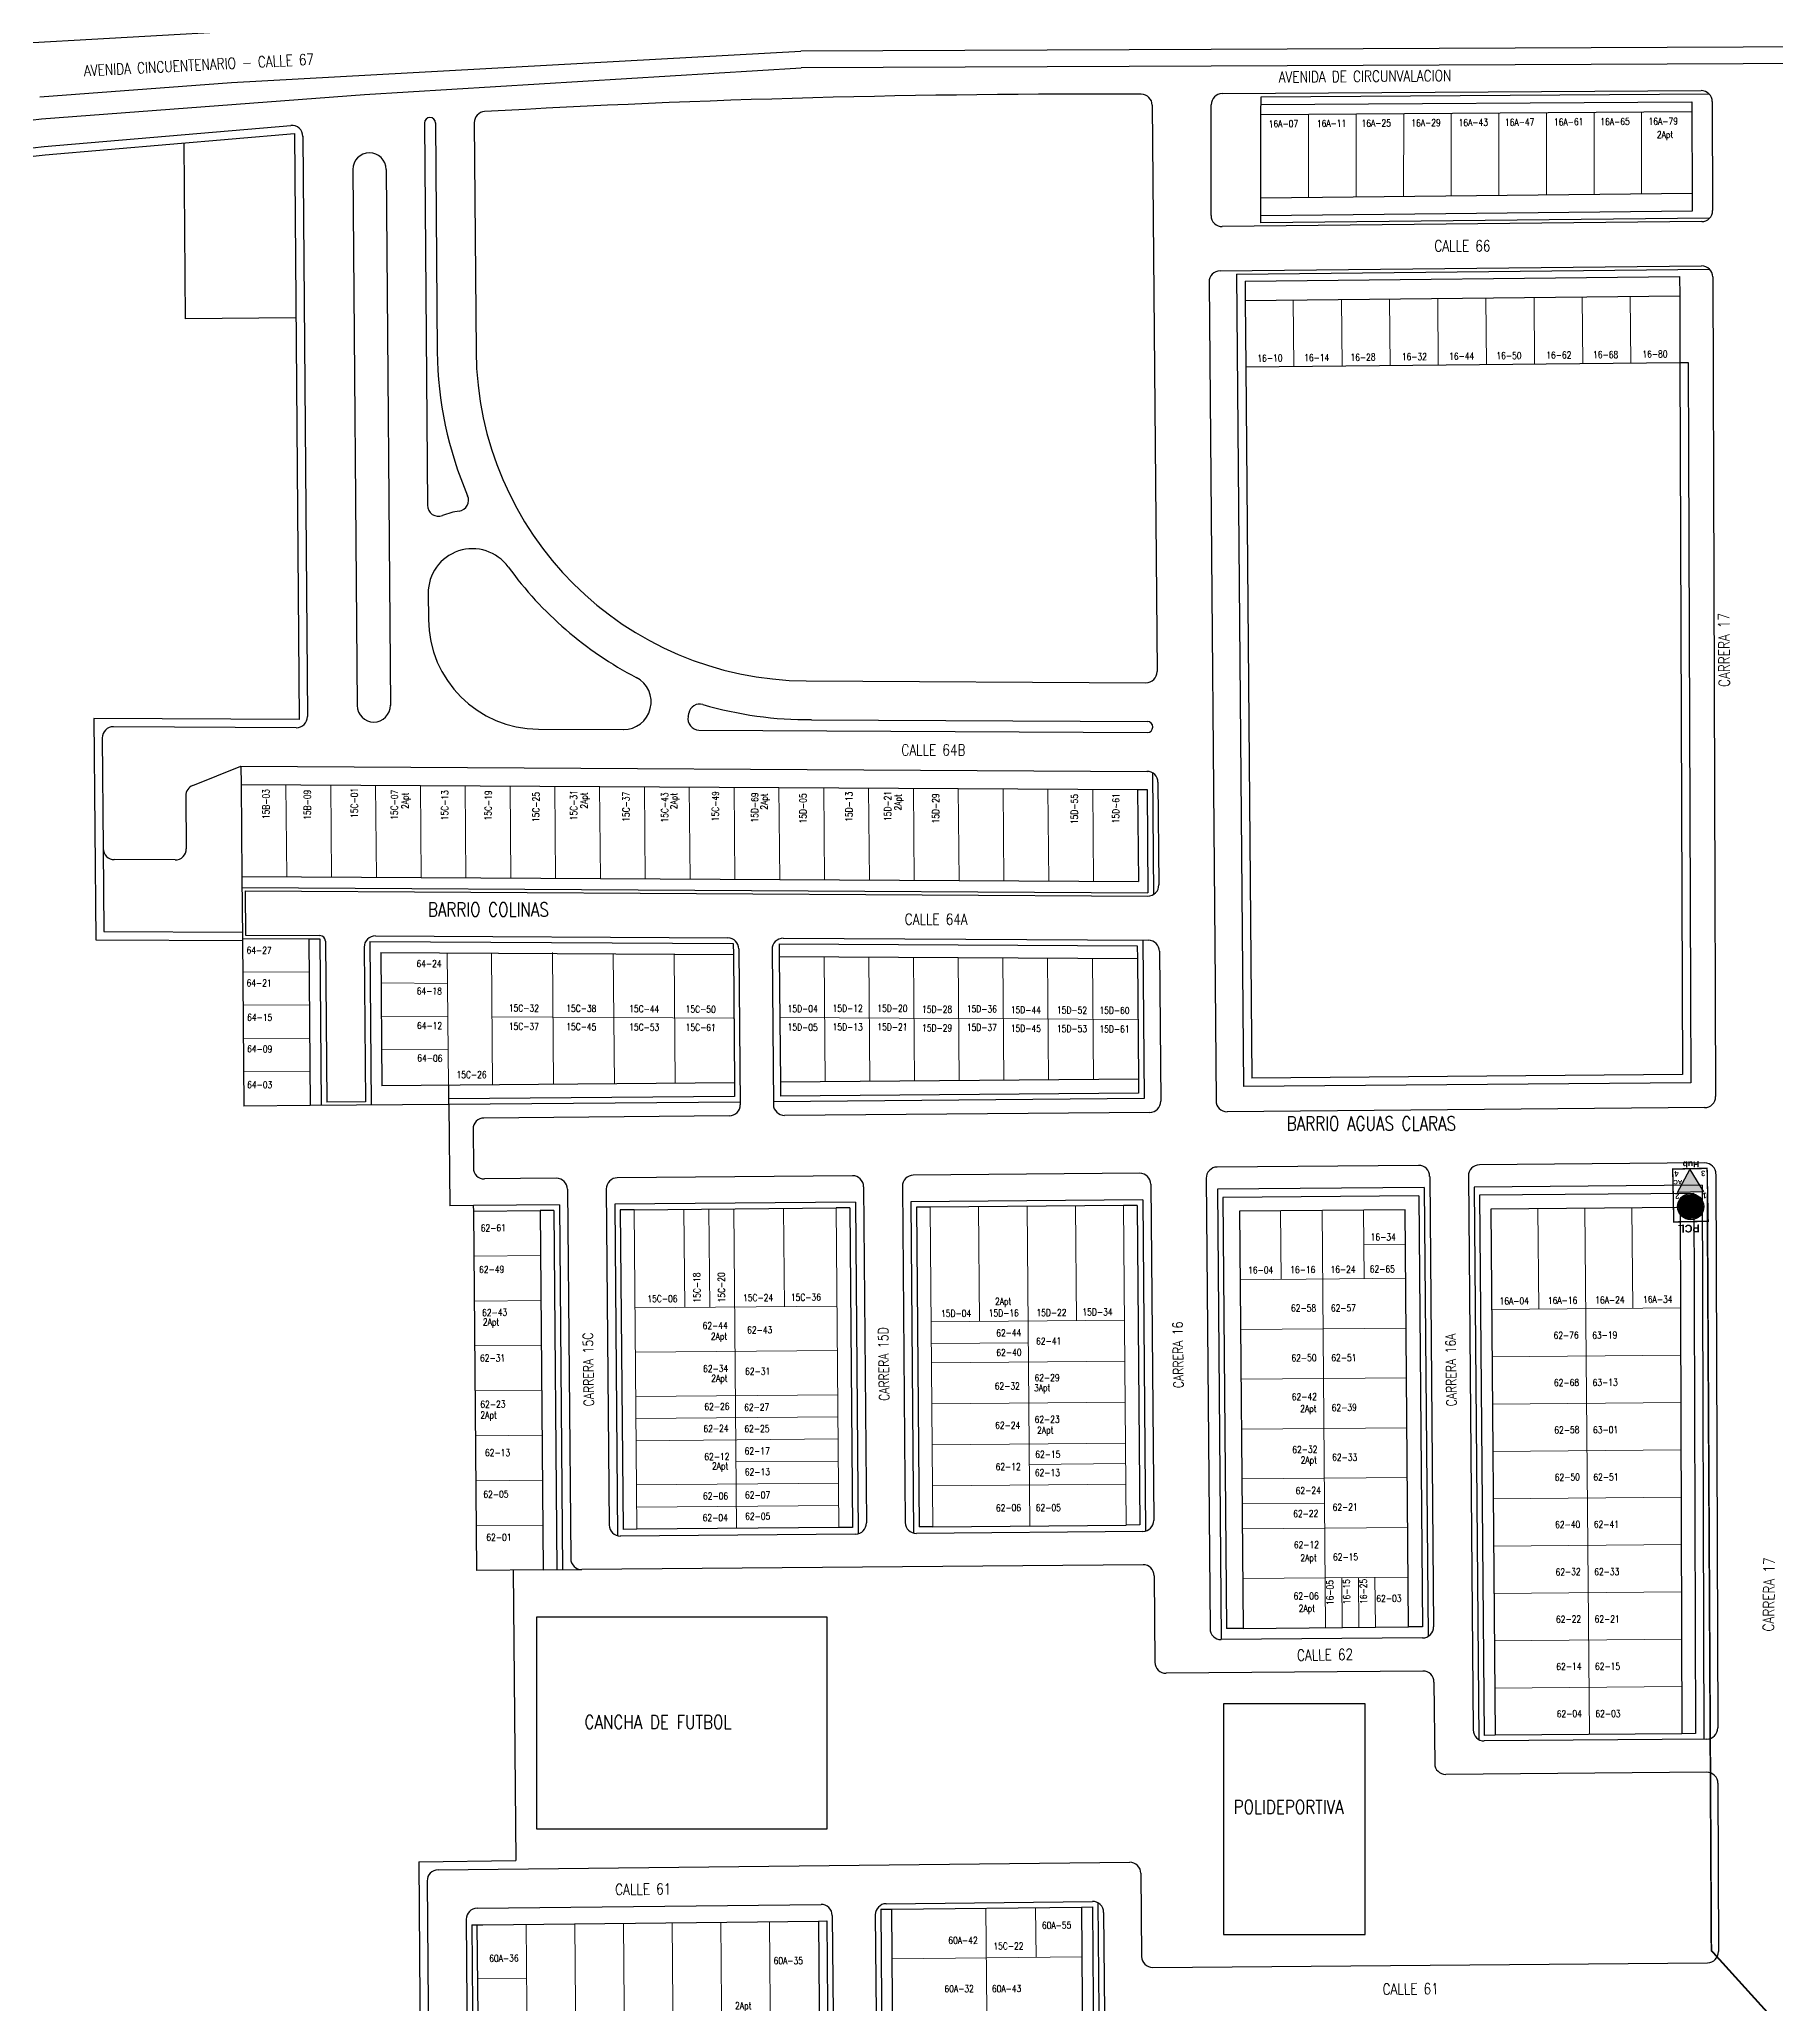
# Model space of a CAD drawing. Header units: millimetres. Extents: x 1022434 to 1024646, y 1272610 to 1274311.
# Drawn here: x 1023051 to 1023365, y 1273687.9 to 1274043.1 of the extents above; entities that cross this region are included whole.
import ezdxf
from ezdxf.enums import TextEntityAlignment as Align

# ---------------------------------------------------------------- set-up
doc = ezdxf.new("R2010")
doc.units = ezdxf.units.MM
doc.header["$MEASUREMENT"] = 0
doc.linetypes.add('ACAD_ISO12W100', pattern=[21, 12, -3, 0, -3, 0, -3])
for name, color, linetype, lineweight in [('CAB_AER_500', 3, 'Continuous', 25), ('NOMENCLATURA', 23, 'Continuous', 0), ('Planimetria_Varios', 251, 'Continuous', 0), ('RO_CLARO', 2, 'Continuous', 25)]:
    doc.layers.add(name, color=color, linetype=linetype, lineweight=lineweight)
doc.layers.add('LOGO_CLARO', color=7, linetype='Continuous', true_color=0xe00000)
for name, color, linetype in [('Nombre_Barrios', 7, 'Continuous'), ('NOMEN', 251, 'Continuous'), ('PLANIMETRIA', 8, 'Continuous')]:
    doc.layers.add(name, color=color, linetype=linetype)
doc.styles.add('ARIAL', font='')
doc.styles.add('BARRIO', font='simplex.shx', dxfattribs={"width": 0.8, "height": 2.5})
doc.styles.add('CALLE', font='simplex.shx', dxfattribs={"width": 0.8, "height": 2})
doc.styles.add('CODI', font='simplex.shx', dxfattribs={"width": 0.8, "height": 1.8})
doc.styles.add('NOMEN', font='simplex.shx', dxfattribs={"width": 0.8, "height": 1.25})
doc.styles.add('style1', font='')
doc.styles.get('ARIAL').set_extended_font_data('Arial', bold=True)
doc.styles.get('style1').set_extended_font_data('Arial Rounded MT Bold')

# ---------------------------------------------------------------- blocks, each defined once
blk = doc.blocks.new('RO_CLARO')
at = {"layer": 'LOGO_CLARO'}
h = blk.add_hatch(color=5, dxfattribs=at)
edge = h.paths.add_edge_path()
edge.add_arc((3.11, 6.86), 2.04, 0, 360)
at = {"layer": 'RO_CLARO'}
h = blk.add_hatch(color=2, dxfattribs=at)
edge = h.paths.add_edge_path()
edge.add_ellipse((3.11, 6.86), major_axis=(-1.67, 1.67), ratio=1, start_angle=0, end_angle=360)
edge = h.paths.add_edge_path(flags=16)
edge.add_ellipse((3.11, 6.86), major_axis=(-1.52, 1.52), ratio=1, start_angle=0, end_angle=360)
blk.add_hatch(color=253, dxfattribs=at).paths.add_polyline_path([(3.08, 4.24), (0.73, 4.24), (3.11, 0.12), (5.43, 4.24)])
at = {"layer": 'LOGO_CLARO', "color": 5}
for major_axis in [(-1.52, 1.52), (-1.44, 1.44)]:
    blk.add_ellipse((3.11, 6.86), major_axis=major_axis, ratio=1, start_param=-0.783211, end_param=5.499974, dxfattribs=at)
at = {"layer": 'RO_CLARO', "color": 12, "true_color": 0xe00000}
for p, q in [((3.11, 0.12), (0.73, 4.24)), ((0.73, 4.24), (3.08, 4.24)), ((3.08, 4.24), (5.43, 4.24)), ((5.43, 4.24), (3.11, 0.12))]:
    blk.add_line(p, q, dxfattribs=at)
at = {"layer": 'RO_CLARO', "color": 2, "const_width": 0.25}
blk.add_lwpolyline([(6.22, 0), (6.22, 9.56), (0, 9.56), (0, 0)], close=True, dxfattribs=at)
at = {"layer": 'RO_CLARO', "color": 2, "const_width": 0.05}
blk.add_lwpolyline([(5.43, 4.24), (0.73, 4.24), (3.11, 0.12), (5.43, 4.24)], dxfattribs=at)
at = {"layer": 'RO_CLARO', "color": 5}
blk.add_circle((3.11, 6.86), 2.15, dxfattribs=at)
blk.add_ellipse((3.11, 6.86), major_axis=(-1.67, 1.67), ratio=1, start_param=-0.783211, end_param=5.499974, dxfattribs=at)
at = {"char_height": 1, "width": 0.8851, "attachment_point": 2, "style": 'style1'}
for s, insert in [('1', (0.56, 5.41)), ('2', (5.5, 5.43)), ('3', (0.73, 1.39)), ('4', (5.54, 1.39))]:
    blk.add_mtext(s, dxfattribs=dict(at, insert=insert))
at = {"layer": 'LOGO_CLARO', "color": 2, "linetype": 'ACAD_ISO12W100', "style": 'ARIAL'}
blk.add_text('Pluss', height=0.899, rotation=0.1661, dxfattribs=at).set_placement((1.22, 6.54))
at = {"layer": 'RO_CLARO', "color": 2, "style": 'ARIAL'}
blk.add_attdef('NODO', (0.46, 10.11), '', height=1.4, dxfattribs=at)
at = {"layer": 'RO_CLARO', "color": 12, "style": 'style1'}
for p in [(0.88, 1.98), (5.34, 1.98)]:
    blk.add_attdef('AC', text='', height=0.8, dxfattribs=at).set_placement(p, align=Align.CENTER)
at = {"layer": 'RO_CLARO', "color": 12, "style": 'ARIAL'}
blk.add_attdef('HUB', text='', height=1.1, rotation=0.1253, dxfattribs=at).set_placement((3.12, -1.33), align=Align.CENTER)

msp = doc.modelspace()

# ---------------------------------------------------------------- linework, layer by layer
at = {"layer": 'CAB_AER_500', "const_width": 0.3}
msp.add_lwpolyline([(1023545.11, 1273680.43), (1023531.55, 1273681.13), (1023367.82, 1273681.57), (1023353.2, 1273697.71), (1023352.47, 1273834.44)], dxfattribs=at)
at = {"layer": 'PLANIMETRIA', "linetype": 'Continuous'}
for p, q in [((1023113.74, 1274046.05), (1022970.3, 1274037.94)), ((1023085.73, 1274035.27), (1023188.63, 1274040.9)), ((1023262.81, 1274041.22), (1023188.63, 1274040.9)), ((1023358.96, 1274041.64), (1023262.81, 1274041.22)), ((1023600.58, 1274042.7), (1023358.96, 1274041.64)), ((1023109.77, 1274033.07), (1023188.73, 1274037.9)), ((1023262.81, 1274038.22), (1023188.73, 1274037.9)), ((1023358.96, 1274038.64), (1023262.81, 1274038.22)), ((1023600.59, 1274039.7), (1023358.96, 1274038.64)), ((1023051.1, 1274032.67), (1023085.73, 1274035.27)), ((1023264.79, 1274033.25), (1023351.35, 1274033.81)), ((1023051.4, 1274028.69), (1023109.77, 1274033.07)), ((1023252.15, 1274031.16), (1023253.02, 1273928.81)), ((1023262.79, 1274011.22), (1023262.8, 1274031.25)), ((1023271.8, 1274029.49), (1023271.81, 1274032.69)), ((1023271.8, 1274031.29), (1023349.66, 1274031.8)), ((1023271.8, 1274029.49), (1023349.66, 1274030)), ((1023271.81, 1274032.69), (1023352.78, 1274033.22)), ((1023349.66, 1274031.8), (1023349.66, 1274030)), ((1023349.66, 1274030), (1023349.71, 1274015.21)), ((1023353.36, 1274031.82), (1023353.43, 1274012.14)), ((1022992.14, 1274021.75), (1023051.4, 1274028.69)), ((1023051.9, 1274023.71), (1023096.47, 1274027.52)), ((1023120.62, 1274027.93), (1023121.17, 1273958.86)), ((1023122.62, 1274027.95), (1023122.95, 1273986.61)), ((1023129.62, 1274028.01), (1023129.95, 1273986.66)), ((1023271.79, 1274014.39), (1023271.8, 1274029.49)), ((1022992.8, 1274016.8), (1023051.9, 1274023.71)), ((1023052.06, 1274022.22), (1023097.13, 1274026.07)), ((1023077.15, 1274024.36), (1023077.4, 1273992.57)), ((1023097.13, 1274026.07), (1023097.98, 1273920.16)), ((1023098.64, 1274025.54), (1023099.47, 1273920.68)), ((1022992.98, 1274015.31), (1023052.06, 1274022.22)), ((1023107.69, 1274019.52), (1023108.46, 1273922.68)), ((1023113.69, 1274019.57), (1023114.46, 1273922.72)), ((1023349.71, 1274015.21), (1023271.79, 1274014.39)), ((1023271.79, 1274009.89), (1023271.79, 1274014.39)), ((1023349.71, 1274015.21), (1023349.73, 1274012.01)), ((1023351.45, 1274010.13), (1023264.81, 1274009.22)), ((1023349.73, 1274012.01), (1023271.79, 1274011.19)), ((1023352.87, 1274010.74), (1023271.79, 1274009.89)), ((1023264.4, 1274001.22), (1023351.44, 1274002.13)), ((1023267.41, 1274000.65), (1023352.88, 1274001.54)), ((1023262.43, 1273999.2), (1023263.68, 1273851.28)), ((1023267.41, 1274000.65), (1023268.66, 1273853.82)), ((1023268.92, 1273999.36), (1023347.47, 1274000.19)), ((1023268.92, 1273999.36), (1023268.95, 1273995.86)), ((1023347.47, 1274000.19), (1023347.48, 1273996.69)), ((1023353.47, 1274000.14), (1023353.97, 1273852.03)), ((1023268.95, 1273995.86), (1023347.48, 1273996.69)), ((1023268.95, 1273995.86), (1023269.06, 1273983.86)), ((1023347.48, 1273996.69), (1023347.52, 1273984.69)), ((1023097.4, 1273992.73), (1023077.4, 1273992.57)), ((1023269.06, 1273983.86), (1023347.52, 1273984.69)), ((1023269.06, 1273983.86), (1023270.15, 1273855.33)), ((1023347.52, 1273984.69), (1023349.02, 1273984.7)), ((1023347.52, 1273984.69), (1023347.96, 1273855.99)), ((1023349.02, 1273984.7), (1023349.46, 1273854.51)), ((1023121.3, 1273942.96), (1023121.33, 1273938.26)), ((1023189.61, 1273927.14), (1023251.01, 1273926.79)), ((1023097.98, 1273920.16), (1023060.88, 1273920.37)), ((1023060.88, 1273920.37), (1023061.22, 1273880.37)), ((1023190.58, 1273920.13), (1023251.26, 1273919.79)), ((1023062.41, 1273916.83), (1023062.58, 1273896.83)), ((1023097.46, 1273918.66), (1023064.42, 1273918.85)), ((1023141.22, 1273918.42), (1023156.57, 1273918.33)), ((1023170.24, 1273918.25), (1023251.25, 1273917.79)), ((1023078.76, 1273908.25), (1023087.46, 1273911.72)), ((1023087.46, 1273911.72), (1023251.21, 1273910.79)), ((1023087.46, 1273911.72), (1023087.48, 1273908.42)), ((1023252.18, 1273910.53), (1023252.37, 1273888.54)), ((1023077.5, 1273906.38), (1023077.58, 1273896.8)), ((1023087.48, 1273908.42), (1023249.5, 1273907.5)), ((1023087.48, 1273908.42), (1023087.62, 1273891.79)), ((1023249.5, 1273907.5), (1023249.65, 1273890.87)), ((1023249.5, 1273907.5), (1023251.21, 1273907.49)), ((1023251.21, 1273907.49), (1023251.36, 1273888.86)), ((1023253.19, 1273908.81), (1023253.35, 1273890.28)), ((1023062.58, 1273896.83), (1023062.71, 1273881.86)), ((1023075.57, 1273894.79), (1023064.57, 1273894.85)), ((1023087.62, 1273891.79), (1023249.65, 1273890.87)), ((1023087.62, 1273891.79), (1023087.72, 1273880.59)), ((1023087.65, 1273889.79), (1023251.36, 1273888.86)), ((1023088.25, 1273889.19), (1023251.34, 1273888.26)), ((1023088.25, 1273889.19), (1023088.31, 1273881.19)), ((1023062.71, 1273881.86), (1023087.71, 1273881.72)), ((1023088.31, 1273881.19), (1023101.73, 1273881.11)), ((1023111.75, 1273881.06), (1023175.46, 1273880.69)), ((1023061.22, 1273880.37), (1023087.7, 1273880.22)), ((1023087.72, 1273880.59), (1023099.72, 1273880.52)), ((1023087.72, 1273880.59), (1023087.98, 1273850.28)), ((1023099.72, 1273880.52), (1023099.98, 1273850.38)), ((1023099.72, 1273880.52), (1023101.72, 1273880.51)), ((1023101.72, 1273880.51), (1023101.98, 1273850.4)), ((1023102.72, 1273880.12), (1023102.97, 1273851.01)), ((1023109.73, 1273879.04), (1023109.97, 1273851.07)), ((1023110.73, 1273880.06), (1023176.44, 1273879.69)), ((1023110.73, 1273880.06), (1023110.98, 1273850.48)), ((1023112.74, 1273878.05), (1023112.95, 1273853.99)), ((1023112.74, 1273878.05), (1023176.46, 1273877.69)), ((1023176.44, 1273879.69), (1023176.46, 1273877.69)), ((1023176.46, 1273877.69), (1023176.66, 1273854.53)), ((1023177.45, 1273878.71), (1023177.69, 1273850.54)), ((1023183.45, 1273878.62), (1023183.69, 1273850.59)), ((1023184.74, 1273879.64), (1023184.76, 1273877.34)), ((1023184.74, 1273879.64), (1023249.45, 1273879.27)), ((1023184.76, 1273877.34), (1023249.46, 1273876.97)), ((1023184.76, 1273877.34), (1023184.96, 1273854.61)), ((1023185.46, 1273880.64), (1023251.47, 1273880.26)), ((1023249.45, 1273879.27), (1023249.46, 1273876.97)), ((1023250.44, 1273880.27), (1023250.68, 1273851.66)), ((1023253.45, 1273878.31), (1023253.68, 1273851.19)), ((1023253.45, 1273878.28), (1023253.68, 1273851.19)), ((1023249.46, 1273876.97), (1023249.65, 1273855.16)), ((1023347.96, 1273855.99), (1023270.15, 1273855.33)), ((1023176.66, 1273854.53), (1023112.95, 1273853.99)), ((1023124.95, 1273854.09), (1023124.98, 1273850.6)), ((1023176.66, 1273854.53), (1023176.68, 1273852.04)), ((1023249.65, 1273855.16), (1023184.96, 1273854.61)), ((1023184.96, 1273854.61), (1023184.98, 1273852.11)), ((1023249.67, 1273852.66), (1023184.98, 1273852.11)), ((1023249.65, 1273855.16), (1023249.67, 1273852.66)), ((1023349.46, 1273854.51), (1023268.66, 1273853.82)), ((1023099.98, 1273850.38), (1023087.98, 1273850.28)), ((1023125.06, 1273850.6), (1023099.98, 1273850.38)), ((1023109.97, 1273851.07), (1023102.97, 1273851.01)), ((1023176.68, 1273852.04), (1023124.97, 1273851.6)), ((1023177.69, 1273851.04), (1023124.98, 1273850.6)), ((1023125.06, 1273850.6), (1023125.22, 1273832.3)), ((1023250.68, 1273851.66), (1023183.69, 1273851.09)), ((1023251.7, 1273849.17), (1023185.71, 1273848.61)), ((1023351.99, 1273850.03), (1023265.7, 1273849.29)), ((1023129.4, 1273846.13), (1023129.46, 1273839.13)), ((1023175.71, 1273848.53), (1023131.38, 1273848.15)), ((1023249.89, 1273838.16), (1023208.97, 1273837.81)), ((1023300.28, 1273839.59), (1023263.89, 1273839.28)), ((1023352, 1273840.03), (1023311.28, 1273839.68)), ((1023354.02, 1273838.03), (1023354.36, 1273737.93)), ((1023144.47, 1273837.26), (1023131.47, 1273837.15)), ((1023146.49, 1273835.28), (1023147.06, 1273768.54)), ((1023153.49, 1273835.34), (1023154.01, 1273774.6)), ((1023197.97, 1273837.72), (1023155.47, 1273837.35)), ((1023199.99, 1273835.73), (1023200.51, 1273774.99)), ((1023206.99, 1273835.79), (1023207.51, 1273775.05)), ((1023251.91, 1273836.17), (1023252.43, 1273775.43)), ((1023261.9, 1273837.26), (1023262.6, 1273755.88)), ((1023301.31, 1273835.59), (1023263.92, 1273835.28)), ((1023263.92, 1273835.28), (1023264.61, 1273753.89)), ((1023301.31, 1273835.59), (1023302, 1273754.48)), ((1023302.29, 1273837.6), (1023302.99, 1273756.22)), ((1023309.29, 1273837.66), (1023310.14, 1273737.56)), ((1023351.52, 1273836.02), (1023310.31, 1273835.67)), ((1023310.31, 1273835.67), (1023311.16, 1273735.84)), ((1023350.03, 1273834.51), (1023311.32, 1273834.18)), ((1023350.03, 1273834.51), (1023350.36, 1273736.91)), ((1023351.52, 1273836.02), (1023351.86, 1273735.92)), ((1023129.51, 1273832.33), (1023125.22, 1273832.3)), ((1023145.01, 1273832.46), (1023129.51, 1273832.33)), ((1023129.52, 1273831.33), (1023129.51, 1273832.33)), ((1023129.52, 1273831.33), (1023141.52, 1273831.44)), ((1023130.08, 1273766.39), (1023129.52, 1273831.33)), ((1023144.02, 1273831.46), (1023141.52, 1273831.44)), ((1023141.52, 1273831.44), (1023142.08, 1273766.49)), ((1023144.02, 1273831.46), (1023144.57, 1273766.52)), ((1023145.01, 1273832.46), (1023145.57, 1273766.52)), ((1023198.51, 1273832.92), (1023155.01, 1273832.55)), ((1023155.01, 1273832.55), (1023155.52, 1273772.67)), ((1023158.52, 1273831.58), (1023156.02, 1273831.56)), ((1023156.02, 1273831.56), (1023156.51, 1273773.82)), ((1023158.52, 1273831.58), (1023195.02, 1273831.89)), ((1023197.52, 1273831.91), (1023195.02, 1273831.89)), ((1023197.52, 1273831.91), (1023198.01, 1273774.17)), ((1023198.51, 1273832.92), (1023199.02, 1273773.04)), ((1023250.44, 1273833.36), (1023208.51, 1273833.01)), ((1023208.51, 1273833.01), (1023209.02, 1273773.13)), ((1023212.02, 1273832.04), (1023209.52, 1273832.01)), ((1023209.52, 1273832.01), (1023210.01, 1273774.27)), ((1023246.94, 1273832.33), (1023212.02, 1273832.04)), ((1023249.44, 1273832.35), (1023246.94, 1273832.33)), ((1023249.44, 1273832.35), (1023249.94, 1273774.61)), ((1023250.44, 1273833.36), (1023250.95, 1273773.48)), ((1023300.32, 1273834.09), (1023264.93, 1273833.79)), ((1023264.93, 1273833.79), (1023265.6, 1273755.9)), ((1023297.84, 1273831.57), (1023267.95, 1273831.31)), ((1023267.95, 1273831.31), (1023268.6, 1273755.93)), ((1023298.49, 1273756.18), (1023297.84, 1273831.57)), ((1023300.32, 1273834.09), (1023300.99, 1273756.2)), ((1023311.32, 1273834.18), (1023312.15, 1273736.58)), ((1023347.54, 1273831.99), (1023313.34, 1273831.7)), ((1023313.34, 1273831.7), (1023314.15, 1273736.6)), ((1023347.54, 1273831.99), (1023347.86, 1273736.88)), ((1023195.51, 1273774.15), (1023159.01, 1273773.84)), ((1023198.01, 1273774.17), (1023195.51, 1273774.15)), ((1023212.51, 1273774.29), (1023210.01, 1273774.27)), ((1023212.51, 1273774.29), (1023247.44, 1273774.59)), ((1023249.94, 1273774.61), (1023247.44, 1273774.59)), ((1023198.52, 1273772.97), (1023156.02, 1273772.61)), ((1023159.01, 1273773.84), (1023156.51, 1273773.82)), ((1023250.45, 1273773.42), (1023209.52, 1273773.07)), ((1023250.5, 1273767.42), (1023149.07, 1273766.55)), ((1023142.08, 1273766.49), (1023130.08, 1273766.39)), ((1023136.67, 1273766.45), (1023137.12, 1273713.95)), ((1023142.08, 1273766.49), (1023149.07, 1273766.55)), ((1023252.51, 1273765.43), (1023252.65, 1273749.79)), ((1023140.89, 1273757.93), (1023140.89, 1273719.71)), ((1023193.38, 1273757.93), (1023140.89, 1273757.93)), ((1023193.38, 1273719.71), (1023193.38, 1273757.93)), ((1023301, 1273754.2), (1023264.61, 1273753.89)), ((1023268.6, 1273755.93), (1023265.6, 1273755.9)), ((1023268.6, 1273755.93), (1023298.49, 1273756.18)), ((1023300.99, 1273756.2), (1023298.49, 1273756.18)), ((1023301.05, 1273748.2), (1023254.66, 1273747.81)), ((1023303.07, 1273746.22), (1023303.2, 1273731.5)), ((1023265.05, 1273742.31), (1023265.05, 1273700.59)), ((1023290.61, 1273742.31), (1023265.05, 1273742.31)), ((1023290.61, 1273700.59), (1023290.61, 1273742.31)), ((1023314.15, 1273736.6), (1023312.15, 1273736.58)), ((1023352.37, 1273735.92), (1023312.16, 1273735.58)), ((1023347.86, 1273736.88), (1023314.15, 1273736.6)), ((1023350.36, 1273736.91), (1023347.86, 1273736.88)), ((1023352.37, 1273729.92), (1023305.21, 1273729.52)), ((1023354.39, 1273727.93), (1023354.49, 1273697.51)), ((1023140.89, 1273719.71), (1023193.38, 1273719.71)), ((1023119.58, 1273713.76), (1023137.12, 1273713.95)), ((1023119.58, 1273713.76), (1023120.45, 1273611.53)), ((1023121.11, 1273710.28), (1023121.95, 1273612.04)), ((1023123.09, 1273712.3), (1023248.08, 1273713.65)), ((1023250.1, 1273711.67), (1023250.23, 1273696.63)), ((1023128.17, 1273703.36), (1023128.51, 1273663.36)), ((1023130.15, 1273705.37), (1023192.3, 1273706.05)), ((1023194.32, 1273704.06), (1023194.66, 1273664.07)), ((1023202.09, 1273704.16), (1023202.87, 1273612.64)), ((1023203.08, 1273705.16), (1023205.08, 1273705.19)), ((1023203.08, 1273705.16), (1023203.86, 1273613.15)), ((1023204.07, 1273706.17), (1023241.34, 1273706.58)), ((1023205.08, 1273705.19), (1023239.35, 1273705.56)), ((1023205.86, 1273613.17), (1023205.08, 1273705.19)), ((1023239.35, 1273705.56), (1023241.35, 1273705.58)), ((1023239.35, 1273705.56), (1023240.1, 1273617.56)), ((1023241.35, 1273705.58), (1023242.13, 1273613.48)), ((1023242.34, 1273706.32), (1023243.15, 1273611.98)), ((1023243.36, 1273704.6), (1023244.14, 1273612.99)), ((1023129.18, 1273702.36), (1023130.18, 1273702.37)), ((1023129.18, 1273702.36), (1023129.51, 1273662.86)), ((1023130.5, 1273664.87), (1023130.18, 1273702.37)), ((1023130.18, 1273702.37), (1023131.17, 1273702.35)), ((1023131.17, 1273702.35), (1023191.83, 1273703.04)), ((1023191.83, 1273703.04), (1023193.33, 1273703.06)), ((1023191.83, 1273703.04), (1023192.15, 1273665.54)), ((1023193.33, 1273703.06), (1023193.66, 1273663.56)), ((1023265.05, 1273700.59), (1023290.61, 1273700.59)), ((1023252.25, 1273694.65), (1023352.51, 1273695.5))]:
    msp.add_line(p, q, dxfattribs=at)
for centre, radius, start, end in [((1023351.36, 1274031.81), 2, 0.1946, 90.3719), ((1023131.62, 1274028.01), 2, 93.3077, 180.1516), ((1023240.99, 1272135.58), 1897.58, 89.72314, 93.30773), ((1023250.15, 1274031.15), 2, 0.4875, 89.7231), ((1023264.8, 1274031.25), 2, 90.3719, 179.9569), ((1023096.64, 1274025.52), 2, 0.4564, 94.8762), ((1023121.62, 1274027.94), 1, 0.4564, 180.4564), ((1023110.69, 1274019.55), 3, 0.4564, 180.4564), ((1023351.43, 1274012.13), 2, 270.6011, 0.1946), ((1023264.79, 1274011.22), 2, 179.9569, 270.6011), ((1023351.47, 1274000.13), 2, 0.1946, 90.6011), ((1023264.43, 1273999.22), 2, 90.6011, 180.4875), ((1023189.96, 1273987.14), 67.01, 180.4609, 203.3381), ((1023189.95, 1273987.14), 60, 180.4564, 269.6744), ((1023123.17, 1273958.88), 2, 180.4564, 291.1237), ((1023126.59, 1273959.8), 2, 279.1492, 23.3381), ((1023129.3, 1273943.02), 15, 99.1492, 111.1237), ((1023129.3, 1273943.02), 8, 36.0303, 180.4564), ((1023189.96, 1273987.14), 67.01, 216.0303, 242.3978), ((1023141.33, 1273938.41), 20, 180.4564, 269.6744), ((1023156.59, 1273923.33), 5, 269.6744, 62.3978), ((1023251.02, 1273928.79), 2, 269.6744, 0.4875), ((1023097.47, 1273920.66), 2, 269.6744, 0.4564), ((1023111.46, 1273922.7), 3, 180.4564, 0.4564), ((1023170.25, 1273920.25), 2, 167.3007, 269.6744), ((1023156.59, 1273923.33), 12, 347.3007, 350.278), ((1023170.39, 1273920.96), 2, 73.5294, 170.278), ((1023189.96, 1273987.14), 67.01, 253.5294, 270.5306), ((1023251.25, 1273918.79), 1, 269.6744, 89.6744), ((1023064.41, 1273916.85), 2, 89.6744, 180.4875), ((1023251.19, 1273908.79), 2, 0.4875, 89.6744), ((1023079.5, 1273906.39), 2, 111.7558, 180.4875), ((1023064.58, 1273896.85), 2, 180.4875, 269.6744), ((1023075.58, 1273896.79), 2, 269.6744, 0.4875), ((1023251.35, 1273890.26), 2, 269.6744, 0.4875), ((1023101.72, 1273880.11), 1, 0.4875, 89.6744), ((1023111.73, 1273879.06), 2, 89.6744, 180.4875), ((1023175.45, 1273878.69), 2, 0.4875, 89.6744), ((1023185.45, 1273878.64), 2, 89.6744, 180.4875), ((1023251.45, 1273878.26), 2, 0.4875, 89.6744), ((1023175.69, 1273850.53), 2, 270.4875, 0.4875), ((1023185.69, 1273850.61), 2, 180.4875, 270.4875), ((1023251.68, 1273851.17), 2, 270.4875, 0.4875), ((1023265.68, 1273851.29), 2, 180.4875, 270.4875), ((1023351.97, 1273852.03), 2, 270.4875, 0.1946), ((1023131.4, 1273846.15), 2, 90.4875, 180.4875), ((1023131.46, 1273839.15), 2, 180.4875, 270.4875), ((1023249.91, 1273836.16), 2, 0.4875, 90.4875), ((1023263.9, 1273837.28), 2, 90.4875, 180.4875), ((1023300.29, 1273837.59), 2, 0.4875, 90.4875), ((1023311.29, 1273837.68), 2, 90.4875, 180.4875), ((1023352.02, 1273838.03), 2, 0.1946, 90.4875), ((1023144.49, 1273835.26), 2, 0.4875, 90.4875), ((1023155.49, 1273835.35), 2, 90.4875, 180.4875), ((1023197.99, 1273835.72), 2, 0.4875, 90.4875), ((1023208.99, 1273835.81), 2, 90.4875, 180.4875), ((1023156.01, 1273774.61), 2, 180.4875, 270.4875), ((1023198.51, 1273774.97), 2, 270.4875, 0.4875), ((1023209.51, 1273775.07), 2, 180.4875, 270.4875), ((1023250.43, 1273775.42), 2, 270.4875, 0.4875), ((1023149.06, 1273768.55), 2, 180.4875, 270.4875), ((1023250.51, 1273765.42), 2, 0.4875, 90.4875), ((1023264.6, 1273755.89), 2, 180.4875, 270.4875), ((1023300.99, 1273756.2), 2, 270.4875, 0.4875), ((1023254.65, 1273749.81), 2, 180.4875, 270.4875), ((1023301.07, 1273746.2), 2, 0.4875, 90.4875), ((1023312.14, 1273737.58), 2, 180.4875, 270.4875), ((1023352.36, 1273737.92), 2, 270.4875, 0.1946), ((1023305.2, 1273731.52), 2, 180.4875, 270.4875), ((1023352.39, 1273727.92), 2, 0.1946, 90.4875), ((1023123.11, 1273710.3), 2, 90.621, 180.4875), ((1023248.1, 1273711.65), 2, 0.4875, 90.621), ((1023130.17, 1273703.37), 2, 90.621, 180.4875), ((1023192.32, 1273704.05), 2, 0.4875, 90.621), ((1023204.09, 1273704.17), 2, 90.621, 180.4875), ((1023241.36, 1273704.58), 2, 0.4875, 90.621), ((1023252.23, 1273696.65), 2, 180.4875, 270.4875), ((1023352.49, 1273697.5), 2, 270.4875, 0.1946)]:
    msp.add_arc(centre, radius, start, end, dxfattribs=at)
at = {"layer": 'Planimetria_Varios', "linetype": 'Continuous'}
for p, q in [((1023323.39, 1274014.94), (1023323.4, 1274029.83)), ((1023331.99, 1274015.03), (1023332, 1274029.88)), ((1023340.59, 1274015.12), (1023340.6, 1274029.94)), ((1023280.39, 1274014.48), (1023280.4, 1274029.55)), ((1023288.99, 1274014.57), (1023289, 1274029.61)), ((1023297.59, 1274014.66), (1023297.6, 1274029.66)), ((1023306.19, 1274014.76), (1023306.2, 1274029.72)), ((1023314.79, 1274014.85), (1023314.8, 1274029.77)), ((1023277.65, 1273995.95), (1023277.76, 1273983.94)), ((1023286.35, 1273996.05), (1023286.45, 1273984.05)), ((1023295.05, 1273996.14), (1023295.15, 1273984.14)), ((1023303.75, 1273996.23), (1023303.85, 1273984.23)), ((1023312.45, 1273996.32), (1023312.55, 1273984.32)), ((1023321.15, 1273996.41), (1023321.25, 1273984.41)), ((1023329.85, 1273996.5), (1023329.95, 1273984.5)), ((1023338.55, 1273996.59), (1023338.65, 1273984.59)), ((1023095.58, 1273908.37), (1023095.73, 1273891.75)), ((1023103.68, 1273908.33), (1023103.83, 1273891.7)), ((1023111.79, 1273908.28), (1023111.93, 1273891.66)), ((1023119.89, 1273908.24), (1023120.03, 1273891.61)), ((1023127.99, 1273908.19), (1023128.13, 1273891.56)), ((1023136.09, 1273908.14), (1023136.23, 1273891.52)), ((1023144.19, 1273908.1), (1023144.33, 1273891.47)), ((1023152.29, 1273908.05), (1023152.43, 1273891.42)), ((1023160.39, 1273908.01), (1023160.53, 1273891.38)), ((1023168.49, 1273907.96), (1023168.63, 1273891.33)), ((1023176.59, 1273907.91), (1023176.73, 1273891.29)), ((1023184.69, 1273907.87), (1023184.83, 1273891.24)), ((1023192.79, 1273907.82), (1023192.93, 1273891.19)), ((1023200.89, 1273907.78), (1023201.03, 1273891.15)), ((1023208.99, 1273907.73), (1023209.13, 1273891.1)), ((1023217.09, 1273907.68), (1023217.24, 1273891.06)), ((1023225.19, 1273907.64), (1023225.34, 1273891.01)), ((1023233.3, 1273907.59), (1023233.44, 1273890.96)), ((1023241.4, 1273907.55), (1023241.54, 1273890.92)), ((1023124.74, 1273877.98), (1023124.95, 1273854.09)), ((1023132.74, 1273877.94), (1023132.95, 1273854.16)), ((1023143.74, 1273878.03), (1023143.95, 1273854.26)), ((1023154.75, 1273877.81), (1023154.95, 1273854.35)), ((1023165.75, 1273877.75), (1023165.95, 1273854.44)), ((1023192.84, 1273877.3), (1023193.04, 1273854.67)), ((1023200.92, 1273877.25), (1023201.12, 1273854.74)), ((1023209.01, 1273877.2), (1023209.2, 1273854.81)), ((1023217.09, 1273877.16), (1023217.28, 1273854.88)), ((1023225.17, 1273877.11), (1023225.36, 1273854.95)), ((1023087.77, 1273874.59), (1023099.77, 1273874.52)), ((1023233.25, 1273877.07), (1023233.43, 1273855.02)), ((1023241.33, 1273877.02), (1023241.51, 1273855.09)), ((1023112.79, 1273872.55), (1023124.79, 1273872.48)), ((1023087.82, 1273868.59), (1023099.82, 1273868.52)), ((1023112.84, 1273866.55), (1023124.84, 1273866.48)), ((1023132.84, 1273866.44), (1023176.4, 1273866.19)), ((1023184.86, 1273866.34), (1023249.56, 1273865.97)), ((1023087.87, 1273862.59), (1023099.87, 1273862.52)), ((1023112.89, 1273860.55), (1023124.89, 1273860.48)), ((1023087.92, 1273856.59), (1023099.93, 1273856.52)), ((1023159.01, 1273773.84), (1023158.52, 1273831.58)), ((1023167.52, 1273831.66), (1023167.67, 1273813.91)), ((1023172.02, 1273831.69), (1023172.17, 1273813.95)), ((1023176.52, 1273831.73), (1023177.01, 1273773.99)), ((1023185.52, 1273831.81), (1023185.67, 1273814.07)), ((1023195.02, 1273831.89), (1023195.51, 1273774.15)), ((1023212.02, 1273832.04), (1023212.51, 1273774.29)), ((1023220.77, 1273832.11), (1023220.95, 1273811.38)), ((1023229.52, 1273832.18), (1023230.01, 1273774.44)), ((1023238.27, 1273832.26), (1023238.45, 1273811.53)), ((1023247.44, 1273774.59), (1023246.94, 1273832.33)), ((1023275.35, 1273831.37), (1023275.45, 1273818.99)), ((1023282.85, 1273831.44), (1023283.49, 1273756.06)), ((1023290.34, 1273831.5), (1023290.45, 1273819.12)), ((1023321.84, 1273831.77), (1023322, 1273813.62)), ((1023330.34, 1273831.84), (1023331.15, 1273736.74)), ((1023338.84, 1273831.91), (1023339, 1273813.76)), ((1023297.9, 1273825.37), (1023290.4, 1273825.31)), ((1023141.59, 1273823.31), (1023129.59, 1273823.21)), ((1023297.95, 1273819.18), (1023268.06, 1273818.93)), ((1023141.66, 1273815.19), (1023129.66, 1273815.08)), ((1023195.17, 1273814.15), (1023158.67, 1273813.84)), ((1023347.6, 1273813.84), (1023313.5, 1273813.55)), ((1023247.12, 1273811.6), (1023212.2, 1273811.31)), ((1023298.03, 1273810.18), (1023268.14, 1273809.93)), ((1023141.73, 1273807.06), (1023129.73, 1273806.96)), ((1023195.24, 1273806.15), (1023158.74, 1273805.84)), ((1023229.73, 1273807.55), (1023212.23, 1273807.41)), ((1023247.18, 1273804.2), (1023212.26, 1273803.91)), ((1023347.63, 1273805.29), (1023313.57, 1273805)), ((1023298.1, 1273801.18), (1023268.21, 1273800.93)), ((1023141.8, 1273798.94), (1023129.8, 1273798.83)), ((1023195.31, 1273798.15), (1023158.81, 1273797.84)), ((1023247.25, 1273796.81), (1023212.32, 1273796.51)), ((1023347.66, 1273796.74), (1023313.64, 1273796.45)), ((1023195.34, 1273794.15), (1023158.84, 1273793.84)), ((1023298.18, 1273792.18), (1023268.29, 1273791.93)), ((1023141.87, 1273790.81), (1023129.87, 1273790.71)), ((1023195.38, 1273790.15), (1023158.88, 1273789.84)), ((1023247.31, 1273789.41), (1023212.39, 1273789.11)), ((1023195.41, 1273786.15), (1023176.91, 1273785.99)), ((1023247.34, 1273785.71), (1023229.92, 1273785.56)), ((1023347.69, 1273788.19), (1023313.72, 1273787.9)), ((1023141.94, 1273782.69), (1023129.94, 1273782.58)), ((1023195.45, 1273782.15), (1023158.95, 1273781.84)), ((1023247.37, 1273782.01), (1023212.45, 1273781.71)), ((1023298.26, 1273783.18), (1023268.37, 1273782.93)), ((1023195.48, 1273778.15), (1023158.98, 1273777.84)), ((1023283.3, 1273778.55), (1023268.4, 1273778.43)), ((1023347.71, 1273779.64), (1023313.79, 1273779.35)), ((1023142.01, 1273774.56), (1023130.01, 1273774.46)), ((1023298.33, 1273774.18), (1023268.44, 1273773.93)), ((1023347.74, 1273771.09), (1023313.86, 1273770.8)), ((1023298.41, 1273765.18), (1023268.52, 1273764.93)), ((1023286.41, 1273765.08), (1023286.49, 1273756.08)), ((1023289.41, 1273765.11), (1023289.49, 1273756.11)), ((1023292.41, 1273765.13), (1023292.49, 1273756.13)), ((1023347.77, 1273762.54), (1023313.94, 1273762.25)), ((1023347.8, 1273753.98), (1023314.01, 1273753.7)), ((1023347.83, 1273745.43), (1023314.08, 1273745.15)), ((1023222.08, 1273705.33), (1023222.83, 1273617.37)), ((1023231.08, 1273705.41), (1023231.16, 1273696.47)), ((1023138.98, 1273702.47), (1023139.3, 1273664.97)), ((1023147.78, 1273702.56), (1023148.1, 1273665.07)), ((1023156.58, 1273702.66), (1023156.9, 1273665.16)), ((1023165.38, 1273702.75), (1023165.69, 1273665.26)), ((1023174.18, 1273702.85), (1023174.49, 1273665.35)), ((1023182.97, 1273702.94), (1023183.29, 1273665.45)), ((1023205.16, 1273696.19), (1023239.43, 1273696.56)), ((1023130.2, 1273692.62), (1023139.06, 1273692.72))]:
    msp.add_line(p, q, dxfattribs=at)

# ---------------------------------------------------------------- block references
at = {"layer": 'RO_CLARO'}
ref = msp.add_blockref('RO_CLARO', (1023352.43, 1273839.05), dxfattribs=dict(at, rotation=181.1595205966162))
ref.add_attrib('NODO', 'PCL', (1023351.08, 1273828.91), dxfattribs={"color": 2, "height": 1.4, "rotation": 181.1595, "style": 'ARIAL'})
ref.add_attrib('HUB', 'Hub ', dxfattribs={"color": 5, "height": 1.1, "rotation": 181.2848, "style": 'ARIAL'}).set_placement((1023349.28, 1273840.32), align=Align.CENTER)
ref.add_attrib('AC', 'AC', dxfattribs={"color": 12, "height": 0.8, "rotation": 181.1595, "style": 'style1'}).set_placement((1023347.13, 1273836.96), align=Align.CENTER)

# ---------------------------------------------------------------- texts
at = {"layer": 'Nombre_Barrios', "linetype": 'Continuous', "style": 'BARRIO', "width": 0.8}
for s, p in [('BARRIO COLINAS', (1023121.25, 1273884.59)), ('BARRIO AGUAS CLARAS', (1023276.46, 1273845.92)), ('CANCHA DE FUTBOL', (1023149.54, 1273737.75)), ('POLIDEPORTIVA', (1023266.86, 1273722.41))]:
    msp.add_text(s, height=2.5, dxfattribs=at).set_placement(p)
at = {"layer": 'NOMEN', "linetype": 'Continuous', "style": 'NOMEN', "width": 0.8}
for s, rotation, p in [('16A-07', 0.6011, (1023273.21, 1274027.16)), ('16A-11', 0.6011, (1023281.9, 1274027.22)), ('16A-25', 0.6011, (1023289.99, 1274027.27)), ('16A-29', 0.6011, (1023298.98, 1274027.33)), ('16A-43', 0.6011, (1023307.53, 1274027.39)), ('16A-47', 0.6011, (1023315.91, 1274027.44)), ('16A-61', 0.6011, (1023324.76, 1274027.5)), ('16A-65', 0.6011, (1023333.14, 1274027.55)), ('16A-79', 0.6011, (1023341.84, 1274027.61)), ('2Apt', 0.6011, (1023343.36, 1274025.22)), ('16-10', 0.6011, (1023271.16, 1273984.81)), ('16-14', 0.6011, (1023279.61, 1273984.9)), ('16-28', 0.6011, (1023287.98, 1273984.98)), ('16-32', 0.6011, (1023297.26, 1273985.08)), ('16-44', 0.6011, (1023305.81, 1273985.17)), ('16-50', 0.6011, (1023314.36, 1273985.26)), ('16-62', 0.6011, (1023323.37, 1273985.36)), ('16-68', 0.6011, (1023331.83, 1273985.44)), ('16-80', 0.6011, (1023340.74, 1273985.54)), ('15B-03', 89.6744, (1023092.59, 1273902.14)), ('15B-09', 89.6744, (1023100.07, 1273902.02)), ('15C-01', 89.6744, (1023108.56, 1273902.36)), ('15C-07', 89.6744, (1023115.81, 1273902.02)), ('2Apt', 89.6744, (1023117.75, 1273903.98)), ('15C-13', 89.6744, (1023124.91, 1273901.94)), ('15C-19', 89.6744, (1023132.75, 1273901.9)), ('15C-25', 89.6744, (1023141.37, 1273901.61)), ('15C-31', 89.6744, (1023148.21, 1273901.94)), ('2Apt', 89.6744, (1023150.07, 1273904.03)), ('15C-37', 89.6744, (1023157.65, 1273901.67)), ('15C-43', 89.6744, (1023164.64, 1273901.53)), ('2Apt', 89.6744, (1023166.31, 1273903.94)), ('15C-49', 89.6744, (1023173.82, 1273901.76)), ('15D-69', 89.6744, (1023180.93, 1273901.53)), ('2Apt', 89.6744, (1023182.63, 1273903.85)), ('15D-05', 89.6744, (1023189.65, 1273901.37)), ('15D-13', 89.6744, (1023197.95, 1273901.67)), ('15D-21', 89.6744, (1023204.94, 1273901.81)), ('2Apt', 89.6744, (1023206.8, 1273903.71)), ('15D-29', 89.6744, (1023213.62, 1273901.36)), ('15D-55', 89.6744, (1023238.7, 1273901.25)), ('15D-61', 89.6744, (1023246.18, 1273901.39)), ('64-27', 359.6744, (1023088.47, 1273877.82)), ('64-24', 359.6744, (1023119.18, 1273875.44)), ('64-21', 359.6744, (1023088.47, 1273871.92)), ('64-18', 359.6744, (1023119.23, 1273870.47)), ('64-15', 359.6744, (1023088.58, 1273865.71)), ('15C-32', 359.6744, (1023135.87, 1273867.39)), ('15C-38', 359.6744, (1023146.25, 1273867.34)), ('15C-44', 359.6744, (1023157.62, 1273867.27)), ('15C-50', 359.6744, (1023167.83, 1273867.21)), ('15D-04', 359.6744, (1023186.26, 1273867.3)), ('15D-12', 359.6744, (1023194.39, 1273867.35)), ('15D-20', 359.6744, (1023202.47, 1273867.36)), ('15D-28', 359.6744, (1023210.55, 1273867.17)), ('15D-36', 359.6744, (1023218.64, 1273867.26)), ('15D-44', 359.6744, (1023226.58, 1273867.08)), ('15D-52', 359.6744, (1023234.93, 1273867.03)), ('15D-60', 359.6744, (1023242.61, 1273866.98)), ('64-12', 359.6744, (1023119.28, 1273864.24)), ('15C-37', 359.6744, (1023135.87, 1273864.08)), ('15C-45', 359.6744, (1023146.25, 1273864.02)), ('15C-53', 359.6744, (1023157.62, 1273863.95)), ('15C-61', 359.6744, (1023167.83, 1273863.9)), ('15D-05', 359.6744, (1023186.26, 1273863.95)), ('15D-13', 359.6744, (1023194.39, 1273864)), ('15D-21', 359.6744, (1023202.47, 1273864)), ('15D-29', 359.6744, (1023210.55, 1273863.81)), ('15D-37', 359.6744, (1023218.64, 1273863.9)), ('15D-45', 359.6744, (1023226.58, 1273863.72)), ('15D-53', 359.6744, (1023234.93, 1273863.67)), ('15D-61', 359.6744, (1023242.61, 1273863.63)), ('64-09', 359.6744, (1023088.58, 1273860.03)), ('64-06', 359.6744, (1023119.33, 1273858.35)), ('15C-26', 359.6744, (1023126.41, 1273855.37)), ('64-03', 359.6744, (1023088.58, 1273853.54)), ('62-61', 0.4875, (1023130.8, 1273827.65)), ('16-34', 0.4875, (1023291.63, 1273826)), ('62-49', 0.4875, (1023130.51, 1273820.14)), ('16-04', 0.4875, (1023269.48, 1273820.02)), ('16-16', 0.4875, (1023277.1, 1273820.11)), ('16-24', 0.4875, (1023284.37, 1273820.15)), ('62-65', 0.4875, (1023291.47, 1273820.22)), ('15C-18', 90.4875, (1023170.51, 1273814.79)), ('15C-20', 90.4875, (1023174.95, 1273814.83)), ('62-43', 0.4875, (1023131.05, 1273812.36)), ('15C-06', 0.4875, (1023160.92, 1273814.84)), ('15C-24', 0.4875, (1023178.21, 1273815.02)), ('15C-36', 0.4875, (1023186.85, 1273815.11)), ('15D-04', 0.4875, (1023213.99, 1273812.2)), ('15D-16', 0.4875, (1023222.61, 1273812.27)), ('2Apt', 0.4875, (1023223.74, 1273814.39)), ('15D-22', 0.4875, (1023231.23, 1273812.34)), ('15D-34', 0.4875, (1023239.54, 1273812.45)), ('62-58', 0.4875, (1023277.24, 1273813.17)), ('62-57', 0.4875, (1023284.44, 1273813.19)), ('16A-04', 0.4875, (1023314.93, 1273814.45)), ('16A-16', 0.4875, (1023323.66, 1273814.54)), ('16A-24', 0.4875, (1023332.22, 1273814.63)), ('16A-34', 0.4875, (1023340.86, 1273814.72)), ('2Apt', 0.4875, (1023131.19, 1273810.66)), ('62-44', 0.4875, (1023170.9, 1273810)), ('62-43', 0.4875, (1023178.95, 1273809.21)), ('62-44', 0.4875, (1023223.96, 1273808.69)), ('2Apt', 0.4875, (1023172.39, 1273808.08)), ('62-40', 0.4875, (1023223.99, 1273805.14)), ('62-41', 0.4875, (1023231.17, 1273807.19)), ('62-76', 0.4875, (1023324.68, 1273808.25)), ('63-19', 0.4875, (1023331.67, 1273808.27)), ('62-31', 0.4875, (1023130.67, 1273804.13)), ('62-34', 0.4875, (1023170.99, 1273802.23)), ('62-31', 0.4875, (1023178.58, 1273801.74)), ('62-50', 0.4875, (1023277.32, 1273804.17)), ('62-51', 0.4875, (1023284.52, 1273804.19)), ('2Apt', 0.4875, (1023172.46, 1273800.47)), ('62-32', 0.4875, (1023223.69, 1273799.07)), ('3Apt', 0.4875, (1023230.79, 1273798.76)), ('62-29', 0.4875, (1023230.88, 1273800.57)), ('62-68', 0.4875, (1023324.75, 1273799.7)), ('63-13', 0.4875, (1023331.74, 1273799.72)), ('62-23', 0.4875, (1023130.73, 1273795.79)), ('62-26', 0.4875, (1023171.22, 1273795.37)), ('62-27', 0.4875, (1023178.41, 1273795.25)), ('62-42', 0.4875, (1023277.38, 1273797.13)), ('2Apt', 0.4875, (1023278.9, 1273795.01)), ('62-39', 0.4875, (1023284.59, 1273795.19)), ('2Apt', 0.4875, (1023130.75, 1273793.84)), ('62-24', 0.4875, (1023171.05, 1273791.4)), ('62-25', 0.4875, (1023178.45, 1273791.36)), ('62-24', 0.4875, (1023223.77, 1273791.96)), ('62-23', 0.4875, (1023230.89, 1273793.04)), ('2Apt', 0.4875, (1023231.35, 1273791.11)), ('62-58', 0.4875, (1023324.82, 1273791.15)), ('63-01', 0.4875, (1023331.81, 1273791.17)), ('62-13', 0.4875, (1023131.57, 1273787.03)), ('62-17', 0.4875, (1023178.49, 1273787.34)), ('62-32', 0.4875, (1023277.46, 1273787.61)), ('62-12', 0.4875, (1023171.21, 1273786.33)), ('2Apt', 0.4875, (1023172.59, 1273784.64)), ('62-13', 0.4875, (1023178.53, 1273783.56)), ('62-12', 0.4875, (1023223.84, 1273784.49)), ('62-15', 0.4875, (1023231.02, 1273786.74)), ('2Apt', 0.4875, (1023278.98, 1273785.71)), ('62-33', 0.4875, (1023284.67, 1273786.19)), ('62-13', 0.4875, (1023230.94, 1273783.41)), ('62-24', 0.4875, (1023278.08, 1273780.2)), ('62-50', 0.4875, (1023324.9, 1273782.6)), ('62-51', 0.4875, (1023331.88, 1273782.62)), ('62-05', 0.4875, (1023131.28, 1273779.52)), ('62-06', 0.4875, (1023170.97, 1273779.2)), ('62-07', 0.4875, (1023178.56, 1273779.38)), ('62-06', 0.4875, (1023223.91, 1273777.07)), ('62-05', 0.4875, (1023231.11, 1273777.09)), ('62-21', 0.4875, (1023284.75, 1273777.19)), ('62-04', 0.4875, (1023170.91, 1273775.29)), ('62-05', 0.4875, (1023178.59, 1273775.54)), ('62-22', 0.4875, (1023277.63, 1273776.03)), ('62-40', 0.4875, (1023324.97, 1273774.05)), ('62-41', 0.4875, (1023331.96, 1273774.07)), ('62-01', 0.4875, (1023131.82, 1273771.74)), ('62-12', 0.4875, (1023277.75, 1273770.39)), ('2Apt', 0.4875, (1023278.93, 1273768.04)), ('62-15', 0.4875, (1023284.82, 1273768.19)), ('16-05', 90.4875, (1023284.91, 1273760.13)), ('16-15', 90.4875, (1023287.92, 1273760.29)), ('16-25', 90.4875, (1023290.97, 1273760.34)), ('62-32', 0.4875, (1023325.04, 1273765.5)), ('62-33', 0.4875, (1023332.03, 1273765.52)), ('62-06', 0.4875, (1023277.7, 1273761.13)), ('2Apt', 0.4875, (1023278.62, 1273758.91)), ('62-03', 0.4875, (1023292.66, 1273760.69)), ('62-22', 0.4875, (1023325.12, 1273756.95)), ('62-21', 0.4875, (1023332.1, 1273756.97)), ('62-14', 0.4875, (1023325.19, 1273748.4)), ('62-15', 0.4875, (1023332.18, 1273748.42)), ('62-04', 0.4875, (1023325.26, 1273739.85)), ('62-03', 0.4875, (1023332.25, 1273739.87)), ('60A-42', 0.4875, (1023215.3, 1273698.91)), ('60A-55', 0.4875, (1023232.22, 1273701.63)), ('60A-36', 0.4875, (1023132.33, 1273695.67)), ('60A-35', 0.4875, (1023183.73, 1273695.23)), ('15C-22', 0.4875, (1023223.45, 1273697.87)), ('60A-32', 0.4875, (1023214.6, 1273690.16)), ('60A-43', 0.4875, (1023223.19, 1273690.18)), ('2Apt', 0.4875, (1023176.77, 1273687.1))]:
    msp.add_text(s, height=1.25, rotation=rotation, dxfattribs=at).set_placement(p)
at = {"layer": 'NOMENCLATURA', "linetype": 'Continuous', "width": 0.8}
for s, height, rotation, style, p in [('AVENIDA CINCUENTENARIO - CALLE 67', 2, 2.8744, 'CALLE', (1023059.14, 1274036.4)), ('AVENIDA DE CIRCUNVALACION', 2, 0.5173, 'CALLE', (1023275.01, 1274035.25)), ('CARRERA 17', 2, 90.4515, 'CALLE', (1023356.54, 1273926.04)), ('CARRERA 15D', 1.8, 90.8688, 'CODI', (1023204.62, 1273797.03)), ('CARRERA 16', 1.8, 90.8688, 'CODI', (1023257.8, 1273799.34)), ('CARRERA 15C', 1.8, 90.8688, 'CODI', (1023151.25, 1273796.06)), ('CARRERA 16A', 1.8, 90.8688, 'CODI', (1023307.15, 1273796.06)), ('CARRERA 17', 2, 89.3254, 'CALLE', (1023364.5, 1273755.35)), ('CALLE 62', 2, 0.9384, 'CALLE', (1023278.32, 1273750.07)), ('CALLE 61', 2, 0.564, 'CALLE', (1023155.1, 1273707.75)), ('CALLE 61', 2, 0.564, 'CALLE', (1023293.79, 1273689.73))]:
    msp.add_text(s, height=height, rotation=rotation, dxfattribs=dict(at, style=style)).set_placement(p)
at = {"layer": 'NOMENCLATURA', "linetype": 'Continuous', "style": 'CALLE', "width": 0.8}
for s, p in [('CALLE 66', (1023303.13, 1274004.75)), ('CALLE 64B', (1023206.81, 1273913.65)), ('CALLE 64A', (1023207.42, 1273883.07))]:
    msp.add_text(s, height=2, dxfattribs=at).set_placement(p)

doc.saveas('drawing.dxf')
